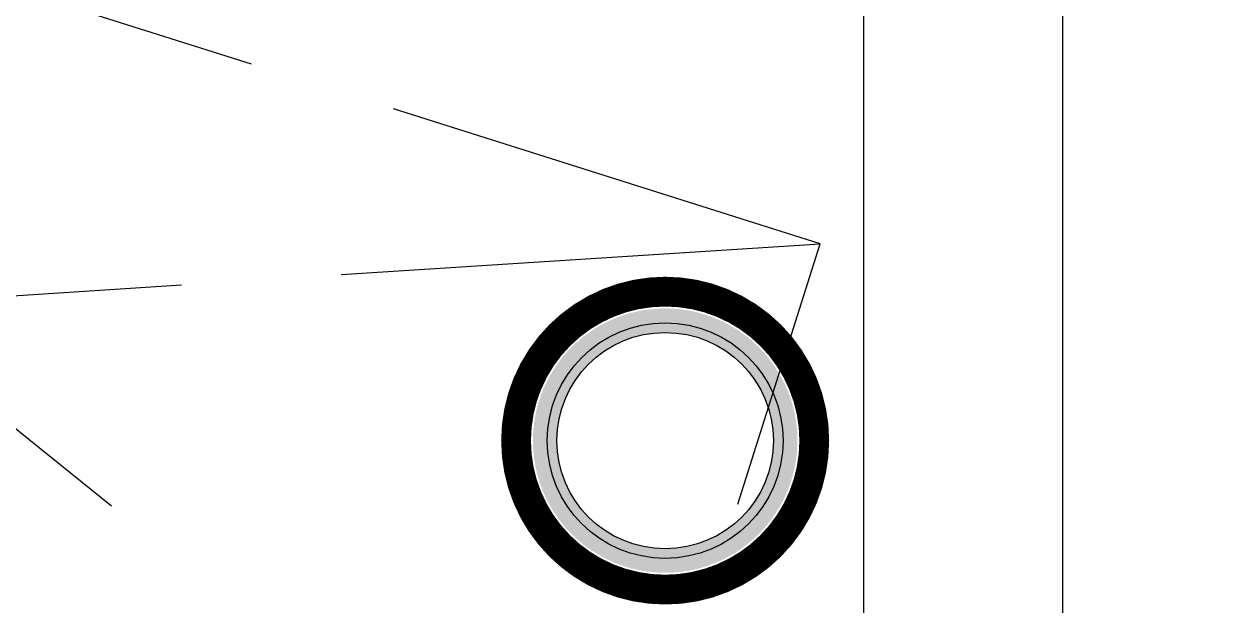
# Model space of a CAD drawing. Header units: inches. Extents: x 0 to 1813292486, y 0 to 3473589894.
# Drawn here: x 600435413 to 600436010, y 3473226375 to 3473226668 of the extents above; entities that cross this region are included whole.
import ezdxf
from ezdxf.enums import TextEntityAlignment as Align

# ---------------------------------------------------------------- set-up
doc = ezdxf.new("R2010")
doc.units = ezdxf.units.IN
doc.header["$LTSCALE"] = 1000
doc.header["$MEASUREMENT"] = 0
for name, color, linetype in [('A-Anno-Note', 241, 'Continuous'), ('AX-MALL-P02-200$0$A-Anno-Note', 241, 'Continuous'), ('AX-MALL-WALL-P02$0$A-Anno-Note', 241, 'Continuous'), ('AX-MALL-WALL-P02-QT$0$A-Detl-Patt', 8, 'Continuous'), ('AX-MALL-WALL-P02-QT$0$A-Detl-Thin', 131, 'Continuous'), ('AX-MALL-WALL-P02-QT$0$A-Fixt', 81, 'Continuous'), ('AX-MALL-WALL-P02-QT$0$A-Wall', 2, 'Continuous'), ('AX-MALL-WALL-P02-QT$0$A-Wall-Patt', 13, 'Continuous'), ('AX-MALL-WORD-P02$0$A-Spac-Iden', 231, 'Continuous'), ('PX-MALL-P02-LG$0$P-Airr-Pipe', 140, 'Continuous'), ('PX-MALL-P02-LG$0$P-Pipe-Risr', 7, 'Continuous'), ('PX-MALL-P02-LG$0$P-Pipe-Risr-Arch', 6, 'Continuous'), ('PX-MALL-P02-LG$0$P-Pipe-Risr-W100', 6, 'Continuous'), ('PX-MALL-P02-LG$0$P-Pipe-Risr-W50', 6, 'Continuous')]:
    doc.layers.add(name, color=color, linetype=linetype)
doc.styles.add('PX-MALL-P02-LG$0$jzfz', font='gbenor.shx', dxfattribs={"bigfont": 'gbcbig.shx'})

# ---------------------------------------------------------------- blocks, each defined once
blk = doc.blocks.new('AX-MALL-WORD-P02')
at = {"layer": 'AX-MALL-WORD-P02$0$A-Spac-Iden'}
blk.add_lwpolyline([(600249925.72, 3473137524.06, 0.005339), (600250226.04, 3473137280.77, 0.001669), (600253059.35, 3473135050.48), (600255385.74, 3473141295.32), (600251824.81, 3473142621.88)], format="xyb", close=True, dxfattribs=at)
blk = doc.blocks.new('AX-MALL-WALL-P02-QT$0$JB-AC(O)-Hide')
for p, q in [((150, 175), (-150, 175)), ((450, 175), (225, 175)), ((225, 87.5), (450, 175)), ((450, 37.5), (450, 175)), ((0, 0), (150, 58.33)), ((0, 0), (150, -58.33))]:
    blk.add_line(p, q)
blk = doc.blocks.new('AX-MALL-WALL-P02-QT$0$tj')
at = {"layer": 'AX-MALL-WALL-P02-QT$0$A-Detl-Patt'}
h = blk.add_hatch(dxfattribs=at)
h.set_pattern_fill('STEEL', color=256, scale=100, angle=50.43184)
h.set_pattern_definition([(75, (-14278.2, 156289.83), (-153.340725, 41.08752), []), (75, (-14317.88, 156358.57), (-153.340725, 41.08752), [])])
edge = h.paths.add_edge_path()
edge.add_line((88101.27, 47666.64), (87883.94, 47459.85))
edge.add_line((87883.94, 47459.85), (91571.55, 43584.64))
edge.add_arc((262949.39, 558937.71), 543101.41, 251.6057364, 260.0288667)
edge.add_arc((172180.85, -2862.15), 27100, 64.712866, 96.931605, ccw=False)
edge.add_arc((262948.97, 558936.32), 543099.97, 261.6155115, 271.7251478)
edge.add_line((279298.98, 16082.52), (279298.98, 16382.65))
edge.add_arc((262948.97, 558936.32), 542799.97, 261.6202036, 271.7261014, ccw=False)
edge.add_arc((172180.85, -2862.15), 27400, 64.806318, 96.838159)
edge.add_arc((262949.39, 558937.7), 542801.41, 251.6136389, 260.0241733, ccw=False)
edge.add_line((91737.26, 43845.69), (88101.27, 47666.64))
blk = doc.blocks.new('AX-MALL-WALL-P02-QT')
at = {"layer": 'AX-MALL-WALL-P02-QT$0$A-Wall-Patt'}
h = blk.add_hatch(dxfattribs=at)
h.set_pattern_fill('普通砖', color=256, scale=200, style=0)
h.set_pattern_definition([(45, (0, 359), (-353.553532015, 353.553532015), [])])
h.paths.add_polyline_path([(600253083.57, 3473135158.48), (600253215.24, 3473135182.47), (600255444.54, 3473141166.71), (600255374.1, 3473141264.09), (600255257.12, 3473141236.52), (600253049.96, 3473135311.72)])
at = {"layer": 'AX-MALL-WALL-P02-QT$0$A-Wall'}
blk.add_line((600253049.96, 3473135311.72), (600255257.12, 3473141236.52), dxfattribs=at)
at = {"layer": 'AX-MALL-WALL-P02-QT$0$A-Detl-Thin', "rotation": 339.5681613091762}
blk.add_blockref('AX-MALL-WALL-P02-QT$0$tj', (600144118.7, 3473128496.29), dxfattribs=at)
at = {"layer": 'AX-MALL-WALL-P02-QT$0$A-Fixt', "rotation": 322.0229942546323}
blk.add_blockref('AX-MALL-WALL-P02-QT$0$JB-AC(O)-Hide', (600252728.01, 3473135890.93), dxfattribs=at)
blk = doc.blocks.new('AX-MALL-WALL-P02')
at = {"layer": 'AX-MALL-WALL-P02$0$A-Anno-Note'}
blk.add_blockref('AX-MALL-WORD-P02', (0, 0), dxfattribs=at)
blk.add_blockref('AX-MALL-WALL-P02-QT', (0, 0), dxfattribs=at)
blk = doc.blocks.new('PX-MALL-P02-LG$0$P-Risr')
at = {"layer": 'PX-MALL-P02-LG$0$P-Pipe-Risr-W50'}
h = blk.add_hatch(color=0, dxfattribs=at)
edge = h.paths.add_edge_path()
edge.add_ellipse((0, 0), major_axis=(47.06, 47.06), ratio=1, start_angle=225, end_angle=405, ccw=False)
edge.add_ellipse((0, 0), major_axis=(47.06, 47.06), ratio=1, start_angle=133.9676, end_angle=225, ccw=False)
edge.add_line((-66.54, 1.2), (-54.44, 1.2))
edge.add_ellipse((0, 0), major_axis=(-38.5, 38.5), ratio=1, start_angle=43.73814, end_angle=135)
edge.add_ellipse((0, 0), major_axis=(38.5, 38.5), ratio=1, start_angle=225, end_angle=405)
edge.add_ellipse((0, 0), major_axis=(38.5, 38.5), ratio=1, start_angle=45, end_angle=133.73814)
edge.add_line((-54.44, 1.2), (-66.54, 1.2))
edge.add_ellipse((0, 0), major_axis=(-47.06, 47.06), ratio=1, start_angle=-45, end_angle=43.9676, ccw=False)
at = {"layer": 'PX-MALL-P02-LG$0$P-Pipe-Risr-Arch', "ltscale": 0.7}
blk.add_circle((0, 0), 59.29, dxfattribs=at)
at = {"layer": 'PX-MALL-P02-LG$0$P-Pipe-Risr-W100', "color": 0, "const_width": 15}
blk.add_lwpolyline([(-75, 0, 1), (75, 0, 1)], format="xyb", close=True, dxfattribs=at)
at = {"layer": 'PX-MALL-P02-LG$0$P-Pipe-Risr-W50'}
blk.add_circle((0, 0), 54.45, dxfattribs=at)
at = {"layer": 'PX-MALL-P02-LG$0$P-Pipe-Risr', "style": 'PX-MALL-P02-LG$0$jzfz', "width": 0.6, "flags": 1}
for tag, p in [('SYS-MARK', (0.33, -45.66)), ('RANGE', (0.33, -45.68))]:
    blk.add_attdef(tag, text='', height=0.0156, dxfattribs=at).set_placement(p, align=Align.MIDDLE)
blk = doc.blocks.new('PX-MALL-P02-LG')
at = {"layer": 'PX-MALL-P02-LG$0$P-Airr-Pipe', "rotation": 249.5681613098699}
blk.add_blockref('PX-MALL-P02-LG$0$P-Risr', (600253082.77, 3473135686.26), dxfattribs=at)
blk = doc.blocks.new('AX-MALL-P02-200')
at = {"layer": 'AX-MALL-P02-200$0$A-Anno-Note'}
blk.add_blockref('AX-MALL-WALL-P02', (0, 0), dxfattribs=at)
blk.add_blockref('PX-MALL-P02-LG', (0, 0), dxfattribs=at)

msp = doc.modelspace()

# ---------------------------------------------------------------- block references
at = {"layer": 'A-Anno-Note', "rotation": 20.43183869077545}
msp.add_blockref('AX-MALL-P02-200', (1250392458.53, 9048125.68), dxfattribs=at)

doc.saveas('drawing.dxf')
